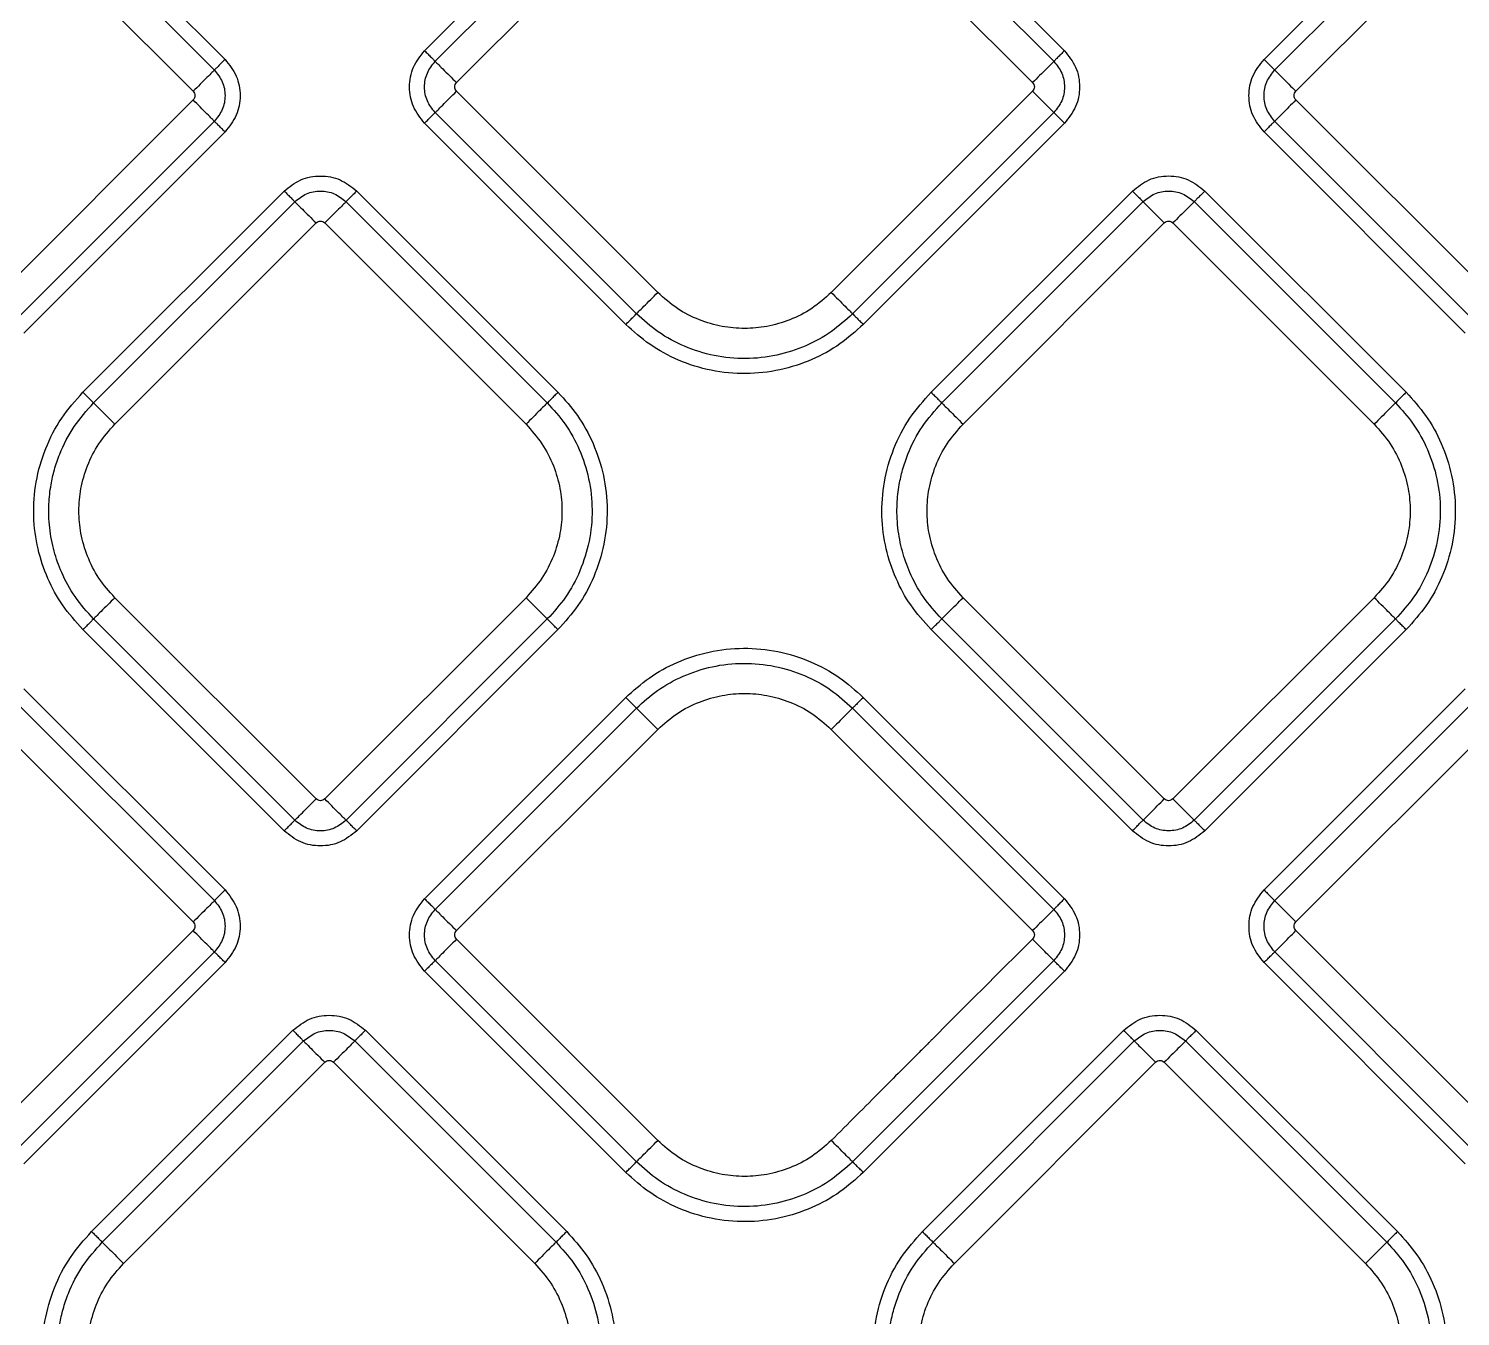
# Model space of a CAD drawing. Extents: x 832 to 912, y 781 to 934.
# Drawn here: x 872.201 to 876.887, y 834.473 to 838.689 of the extents above; entities that cross this region are included whole.
import ezdxf

# ---------------------------------------------------------------- set-up
doc = ezdxf.new("R2010")
doc.units = 0
doc.header["$MEASUREMENT"] = 0
doc.layers.add('1', color=4, linetype='Continuous')

# ---------------------------------------------------------------- blocks, each defined once
blk = doc.blocks.new('2026 SOVEREIGN HL')
at = {"layer": '1', "color": 3, "linetype": 'Continuous', "lineweight": 25}
for p, q in [((41.7674, 41.5223), (42.4262, 42.1811)), ((43.2035, 42.1811), (43.8623, 41.5223)), ((40.4555, 42.1526), (41.1143, 41.4938)), ((41.8022, 41.4874), (42.4611, 42.1462)), ((43.1686, 42.1462), (43.8274, 41.4874)), ((44.5153, 41.4938), (45.1741, 42.1526)), ((40.4207, 42.1177), (41.0795, 41.4589)), ((44.5501, 41.4589), (45.209, 42.1177)), ((40.3509, 42.048), (41.0098, 41.3892)), ((41.872, 41.4177), (42.5308, 42.0765)), ((43.0989, 42.0765), (43.7577, 41.4177)), ((44.6199, 41.3892), (45.2787, 42.048)), ((42.5308, 40.7306), (41.872, 41.3894)), ((43.7577, 41.3894), (43.0989, 40.7306)), ((41.0098, 41.3609), (40.3509, 40.7021)), ((45.2787, 40.7021), (44.6199, 41.3609)), ((41.0795, 41.2912), (40.4207, 40.6324)), ((42.4611, 40.6609), (41.8022, 41.3197)), ((43.8274, 41.3197), (43.1686, 40.6609)), ((45.209, 40.6324), (44.5501, 41.2912)), ((41.1143, 41.2563), (40.4555, 40.5975)), ((42.4262, 40.626), (41.7674, 41.2848)), ((43.8623, 41.2848), (43.2035, 40.626)), ((45.1741, 40.5975), (44.5153, 41.2563)), ((40.6491, 40.404), (41.3079, 41.0628)), ((41.5453, 41.0628), (42.2041, 40.404)), ((43.4255, 40.404), (44.0843, 41.0628)), ((44.3218, 41.0628), (44.9806, 40.404)), ((40.6839, 40.3691), (41.3427, 41.0279)), ((41.5105, 41.0279), (42.1693, 40.3691)), ((43.4604, 40.3691), (44.1192, 41.028)), ((44.2869, 41.028), (44.9457, 40.3691)), ((40.7536, 40.2994), (41.4125, 40.9582)), ((41.4407, 40.9582), (42.0996, 40.2994)), ((43.5301, 40.2994), (44.1889, 40.9582)), ((44.2172, 40.9582), (44.876, 40.2994)), ((41.4125, 39.0725), (40.7536, 39.7313)), ((42.0996, 39.7313), (41.4407, 39.0725)), ((44.1889, 39.0725), (43.5301, 39.7313)), ((44.876, 39.7313), (44.2172, 39.0725)), ((41.3427, 39.0027), (40.6839, 39.6616)), ((42.1693, 39.6616), (41.5105, 39.0027)), ((44.1192, 39.0028), (43.4604, 39.6616)), ((44.9457, 39.6616), (44.2869, 39.0028)), ((41.3079, 38.9679), (40.6491, 39.6267)), ((42.2041, 39.6267), (41.5453, 38.9679)), ((44.0843, 38.9679), (43.4255, 39.6267)), ((44.9806, 39.6267), (44.3218, 38.9679)), ((40.4555, 39.4332), (41.1143, 38.7744)), ((44.5153, 38.7744), (45.1741, 39.4332)), ((40.4207, 39.3983), (41.0795, 38.7395)), ((41.7674, 38.7459), (42.4262, 39.4047)), ((41.8022, 38.711), (42.461, 39.3698)), ((43.1686, 39.3698), (43.8274, 38.711)), ((43.2034, 39.4047), (43.8622, 38.7459)), ((44.5502, 38.7395), (45.209, 39.3983)), ((40.351, 39.3286), (41.0098, 38.6698)), ((44.6199, 38.6698), (45.2787, 39.3286)), ((41.8719, 38.6413), (42.5307, 39.3001)), ((43.0989, 39.3001), (43.7577, 38.6413)), ((41.0098, 38.6415), (40.351, 37.9827)), ((45.2787, 37.9827), (44.6199, 38.6415)), ((41.0795, 38.5718), (40.4207, 37.913)), ((42.5307, 37.9542), (41.8719, 38.613)), ((45.209, 37.913), (44.5502, 38.5718)), ((41.1143, 38.5369), (40.4555, 37.8781)), ((42.461, 37.8845), (41.8022, 38.5433)), ((43.8274, 38.5433), (43.1686, 37.8845)), ((45.1741, 37.8781), (44.5153, 38.5369)), ((42.4262, 37.8496), (41.7674, 38.5084)), ((43.8622, 38.5084), (43.2034, 37.8496)), ((40.6776, 37.6561), (41.3364, 38.3149)), ((41.5739, 38.3149), (42.2327, 37.6561)), ((43.397, 37.656), (44.0558, 38.3148)), ((44.2933, 38.3148), (44.9521, 37.656)), ((40.7124, 37.6212), (41.3713, 38.28)), ((41.539, 38.28), (42.1978, 37.6212)), ((43.4319, 37.6212), (44.0907, 38.28)), ((44.2584, 38.28), (44.9172, 37.6212)), ((40.7822, 37.5515), (41.441, 38.2103)), ((41.4693, 38.2103), (42.1281, 37.5515)), ((43.5016, 37.5515), (44.1604, 38.2103)), ((44.1887, 38.2103), (44.8475, 37.5515))]:
    blk.add_line(p, q, dxfattribs=at)
for points, knots in [([(41.1143, 41.4938), (41.1102, 41.4897), (41.1019, 41.4814), (41.0911, 41.4705), (41.0828, 41.4622), (41.0806, 41.46), (41.0795, 41.4589)], [0, 0, 0, 0, 0.250007, 0.500015, 0.750005, 1, 1, 1, 1]), ([(41.1143, 41.4938), (41.128, 41.4764), (41.1555, 41.4417), (41.1675, 41.3751), (41.1555, 41.3084), (41.128, 41.2737), (41.1143, 41.2563)], [0, 0, 0, 0, 0.2500709, 0.5000178, 0.7499324, 1, 1, 1, 1]), ([(41.7674, 41.2848), (41.7537, 41.3022), (41.7262, 41.3369), (41.7142, 41.4036), (41.7262, 41.4702), (41.7537, 41.5049), (41.7674, 41.5223)], [0, 0, 0, 0, 0.250071, 0.500018, 0.749932, 1, 1, 1, 1]), ([(41.7674, 41.5223), (41.7713, 41.5184), (41.7794, 41.5103), (41.7904, 41.4993), (41.7989, 41.4908), (41.8011, 41.4885), (41.8022, 41.4874)], [0, 0, 0, 0, 0.236446, 0.4921, 0.752057, 1, 1, 1, 1]), ([(41.8022, 41.3197), (41.7926, 41.332), (41.7732, 41.3565), (41.7646, 41.4036), (41.7732, 41.4506), (41.7926, 41.4752), (41.8022, 41.4874)], [0, 0, 0, 0, 0.249875, 0.500013, 0.750137, 1, 1, 1, 1]), ([(41.8022, 41.4874), (41.8044, 41.4852), (41.8089, 41.4808), (41.8259, 41.4637), (41.8479, 41.4418), (41.8641, 41.4255), (41.872, 41.4177)], [0, 0, 0, 0, 0.2479428, 0.5079248, 0.7635569, 1, 1, 1, 1]), ([(43.8274, 41.4874), (43.8253, 41.4852), (43.8208, 41.4808), (43.8038, 41.4638), (43.7819, 41.4419), (43.7656, 41.4256), (43.7577, 41.4177)], [0, 0, 0, 0, 0.247332, 0.507094, 0.762967, 1, 1, 1, 1]), ([(43.8623, 41.5223), (43.8581, 41.5182), (43.8499, 41.5099), (43.8391, 41.4991), (43.8308, 41.4907), (43.8285, 41.4885), (43.8274, 41.4874)], [0, 0, 0, 0, 0.250005, 0.50001, 0.750003, 1, 1, 1, 1]), ([(43.8274, 41.4874), (43.8371, 41.4752), (43.8564, 41.4506), (43.865, 41.4036), (43.8564, 41.3565), (43.8371, 41.332), (43.8274, 41.3197)], [0, 0, 0, 0, 0.249877, 0.500016, 0.750139, 1, 1, 1, 1]), ([(43.8623, 41.5223), (43.876, 41.5049), (43.9034, 41.4702), (43.9155, 41.4036), (43.9034, 41.3369), (43.876, 41.3022), (43.8623, 41.2848)], [0, 0, 0, 0, 0.250071, 0.500016, 0.749932, 1, 1, 1, 1]), ([(44.5153, 41.2563), (44.5016, 41.2737), (44.4741, 41.3084), (44.4621, 41.3751), (44.4741, 41.4417), (44.5016, 41.4764), (44.5153, 41.4938)], [0, 0, 0, 0, 0.250071, 0.500016, 0.749932, 1, 1, 1, 1]), ([(44.5153, 41.4938), (44.5192, 41.4899), (44.5273, 41.4817), (44.5383, 41.4708), (44.5468, 41.4623), (44.549, 41.46), (44.5501, 41.4589)], [0, 0, 0, 0, 0.236446, 0.4921, 0.752056, 1, 1, 1, 1]), ([(41.0795, 41.4589), (41.0773, 41.4567), (41.0728, 41.4523), (41.0558, 41.4353), (41.0339, 41.4133), (41.0176, 41.397), (41.0098, 41.3892)], [0, 0, 0, 0, 0.2473327, 0.5070928, 0.7629676, 1, 1, 1, 1]), ([(41.0795, 41.4589), (41.0891, 41.4467), (41.1085, 41.4221), (41.1171, 41.3751), (41.1085, 41.328), (41.0891, 41.3035), (41.0795, 41.2912)], [0, 0, 0, 0, 0.249877, 0.500015, 0.750138, 1, 1, 1, 1]), ([(44.5501, 41.2912), (44.5405, 41.3035), (44.5211, 41.328), (44.5125, 41.3751), (44.5211, 41.4221), (44.5405, 41.4467), (44.5501, 41.4589)], [0, 0, 0, 0, 0.249877, 0.500015, 0.750137, 1, 1, 1, 1]), ([(44.5501, 41.4589), (44.5523, 41.4567), (44.5568, 41.4522), (44.5738, 41.4352), (44.5958, 41.4133), (44.612, 41.397), (44.6199, 41.3892)], [0, 0, 0, 0, 0.247942, 0.507923, 0.763554, 1, 1, 1, 1]), ([(41.0098, 41.3892), (41.0114, 41.3871), (41.0146, 41.383), (41.0161, 41.3751), (41.0146, 41.3671), (41.0114, 41.363), (41.0098, 41.3609)], [0, 0, 0, 0, 0.250219, 0.499992, 0.749765, 1, 1, 1, 1]), ([(41.8022, 41.3197), (41.8044, 41.3219), (41.8089, 41.3264), (41.8259, 41.3433), (41.8478, 41.3653), (41.8641, 41.3816), (41.872, 41.3894)], [0, 0, 0, 0, 0.247332, 0.507092, 0.762967, 1, 1, 1, 1]), ([(41.872, 41.3894), (41.8703, 41.3915), (41.8671, 41.3956), (41.8656, 41.4036), (41.8671, 41.4115), (41.8703, 41.4156), (41.872, 41.4177)], [0, 0, 0, 0, 0.25022, 0.499992, 0.749764, 1, 1, 1, 1]), ([(43.7577, 41.4177), (43.7593, 41.4156), (43.7626, 41.4115), (43.7641, 41.4036), (43.7626, 41.3956), (43.7593, 41.3915), (43.7577, 41.3894)], [0, 0, 0, 0, 0.250236, 0.500008, 0.74978, 1, 1, 1, 1]), ([(43.8274, 41.3197), (43.8252, 41.3219), (43.8208, 41.3264), (43.8037, 41.3434), (43.7818, 41.3653), (43.7655, 41.3816), (43.7577, 41.3894)], [0, 0, 0, 0, 0.2479408, 0.5079228, 0.7635537, 1, 1, 1, 1]), ([(44.6199, 41.3609), (44.6182, 41.363), (44.615, 41.3671), (44.6135, 41.3751), (44.615, 41.383), (44.6182, 41.3871), (44.6199, 41.3892)], [0, 0, 0, 0, 0.250236, 0.500008, 0.74978, 1, 1, 1, 1]), ([(41.0795, 41.2912), (41.0773, 41.2934), (41.0728, 41.2979), (41.0558, 41.3149), (41.0339, 41.3368), (41.0176, 41.3531), (41.0098, 41.3609)], [0, 0, 0, 0, 0.247943, 0.507924, 0.763557, 1, 1, 1, 1]), ([(44.6199, 41.3609), (44.612, 41.3531), (44.5958, 41.3368), (44.5738, 41.3149), (44.5568, 41.2979), (44.5523, 41.2934), (44.5501, 41.2912)], [0, 0, 0, 0, 0.236444, 0.492075, 0.752058, 1, 1, 1, 1]), ([(41.1143, 41.2563), (41.1104, 41.2602), (41.1023, 41.2684), (41.0913, 41.2793), (41.0828, 41.2879), (41.0806, 41.2901), (41.0795, 41.2912)], [0, 0, 0, 0, 0.236447, 0.492099, 0.752057, 1, 1, 1, 1]), ([(41.7674, 41.2848), (41.7715, 41.289), (41.7798, 41.2973), (41.7906, 41.3081), (41.7989, 41.3164), (41.8011, 41.3186), (41.8022, 41.3197)], [0, 0, 0, 0, 0.250006, 0.500014, 0.750003, 1, 1, 1, 1]), ([(43.8623, 41.2848), (43.8584, 41.2887), (43.8502, 41.2969), (43.8393, 41.3079), (43.8308, 41.3164), (43.8285, 41.3186), (43.8274, 41.3197)], [0, 0, 0, 0, 0.2364453, 0.4920987, 0.7520541, 1, 1, 1, 1]), ([(44.5501, 41.2912), (44.549, 41.2901), (44.5468, 41.2879), (44.5383, 41.2793), (44.5273, 41.2684), (44.5192, 41.2602), (44.5153, 41.2563)], [0, 0, 0, 0, 0.247944, 0.5079, 0.763554, 1, 1, 1, 1]), ([(41.3079, 41.0628), (41.3252, 41.0765), (41.36, 41.1039), (41.4266, 41.116), (41.4932, 41.1039), (41.528, 41.0765), (41.5453, 41.0628)], [0, 0, 0, 0, 0.2500704, 0.5000172, 0.7499332, 1, 1, 1, 1]), ([(44.0843, 41.0628), (44.1017, 41.0765), (44.1364, 41.104), (44.203, 41.116), (44.2697, 41.104), (44.3044, 41.0765), (44.3218, 41.0628)], [0, 0, 0, 0, 0.250071, 0.500017, 0.749933, 1, 1, 1, 1]), ([(41.3079, 41.0628), (41.312, 41.0586), (41.3203, 41.0504), (41.3311, 41.0395), (41.3394, 41.0313), (41.3416, 41.029), (41.3427, 41.0279)], [0, 0, 0, 0, 0.250006, 0.500009, 0.750002, 1, 1, 1, 1]), ([(41.3427, 41.0279), (41.355, 41.0376), (41.3795, 41.0569), (41.4266, 41.0655), (41.4737, 41.0569), (41.4982, 41.0376), (41.5105, 41.0279)], [0, 0, 0, 0, 0.249876, 0.500014, 0.750138, 1, 1, 1, 1]), ([(41.5453, 41.0628), (41.5414, 41.0589), (41.5333, 41.0507), (41.5223, 41.0398), (41.5138, 41.0313), (41.5116, 41.029), (41.5105, 41.0279)], [0, 0, 0, 0, 0.236447, 0.492097, 0.752056, 1, 1, 1, 1]), ([(44.0843, 41.0628), (44.0884, 41.0587), (44.0967, 41.0504), (44.1076, 41.0396), (44.1159, 41.0313), (44.1181, 41.0291), (44.1192, 41.028)], [0, 0, 0, 0, 0.250007, 0.500015, 0.750003, 1, 1, 1, 1]), ([(44.1192, 41.028), (44.1314, 41.0376), (44.156, 41.057), (44.203, 41.0656), (44.2501, 41.057), (44.2746, 41.0376), (44.2869, 41.028)], [0, 0, 0, 0, 0.249875, 0.500014, 0.750138, 1, 1, 1, 1]), ([(44.3218, 41.0628), (44.3179, 41.0589), (44.3097, 41.0508), (44.2988, 41.0398), (44.2902, 41.0313), (44.288, 41.0291), (44.2869, 41.028)], [0, 0, 0, 0, 0.236449, 0.492098, 0.752056, 1, 1, 1, 1]), ([(41.3427, 41.0279), (41.3449, 41.0257), (41.3494, 41.0213), (41.3664, 41.0043), (41.3883, 40.9824), (41.4046, 40.9661), (41.4125, 40.9582)], [0, 0, 0, 0, 0.247332, 0.507094, 0.762967, 1, 1, 1, 1]), ([(41.5105, 41.0279), (41.5083, 41.0257), (41.5038, 41.0213), (41.4868, 41.0042), (41.4648, 40.9823), (41.4486, 40.966), (41.4407, 40.9582)], [0, 0, 0, 0, 0.247941, 0.507922, 0.763554, 1, 1, 1, 1]), ([(44.1192, 41.028), (44.1214, 41.0258), (44.1258, 41.0213), (44.1428, 41.0043), (44.1648, 40.9824), (44.1811, 40.9661), (44.1889, 40.9582)], [0, 0, 0, 0, 0.247332, 0.507094, 0.762967, 1, 1, 1, 1]), ([(44.2869, 41.028), (44.2847, 41.0258), (44.2802, 41.0213), (44.2632, 41.0043), (44.2413, 40.9823), (44.225, 40.9661), (44.2172, 40.9582)], [0, 0, 0, 0, 0.247941, 0.507923, 0.763555, 1, 1, 1, 1]), ([(41.4125, 40.9582), (41.4145, 40.9598), (41.4187, 40.9631), (41.4266, 40.9646), (41.4345, 40.9631), (41.4387, 40.9598), (41.4407, 40.9582)], [0, 0, 0, 0, 0.250228, 0.5, 0.749776, 1, 1, 1, 1]), ([(44.1889, 40.9582), (44.191, 40.9599), (44.1951, 40.9631), (44.203, 40.9646), (44.211, 40.9631), (44.2151, 40.9599), (44.2172, 40.9582)], [0, 0, 0, 0, 0.2502254, 0.5, 0.7497746, 1, 1, 1, 1]), ([(42.4611, 40.6609), (42.4632, 40.6631), (42.4677, 40.6676), (42.4847, 40.6846), (42.5067, 40.7065), (42.523, 40.7228), (42.5308, 40.7306)], [0, 0, 0, 0, 0.247942, 0.507922, 0.763554, 1, 1, 1, 1]), ([(43.0989, 40.7306), (43.0782, 40.7122), (43.0372, 40.6759), (42.9645, 40.6392), (42.8898, 40.6175), (42.8148, 40.6107), (42.7398, 40.6175), (42.6651, 40.6392), (42.5925, 40.6759), (42.5515, 40.7122), (42.5308, 40.7306)], [0, 0, 0, 0, 0.131359, 0.259989, 0.383484, 0.5, 0.616516, 0.740011, 0.868641, 1, 1, 1, 1]), ([(43.0989, 40.7306), (43.1067, 40.7228), (43.123, 40.7065), (43.1449, 40.6846), (43.1619, 40.6676), (43.1664, 40.6631), (43.1686, 40.6609)], [0, 0, 0, 0, 0.236445, 0.492077, 0.752058, 1, 1, 1, 1]), ([(42.4262, 40.626), (42.4301, 40.6299), (42.4383, 40.6381), (42.4492, 40.649), (42.4577, 40.6576), (42.46, 40.6598), (42.4611, 40.6609)], [0, 0, 0, 0, 0.236445, 0.492096, 0.752057, 1, 1, 1, 1]), ([(43.1686, 40.6609), (43.1462, 40.6407), (43.1, 40.5991), (43.0155, 40.5531), (42.9204, 40.522), (42.8182, 40.5108), (42.7154, 40.5207), (42.6185, 40.5511), (42.5317, 40.5975), (42.4842, 40.6402), (42.4611, 40.6609)], [0, 0, 0, 0, 0.115089, 0.237016, 0.364588, 0.495523, 0.627141, 0.756681, 0.881633, 1, 1, 1, 1]), ([(43.1686, 40.6609), (43.1697, 40.6598), (43.172, 40.6576), (43.1805, 40.649), (43.1914, 40.6381), (43.1996, 40.6299), (43.2035, 40.626)], [0, 0, 0, 0, 0.247944, 0.507905, 0.763556, 1, 1, 1, 1]), ([(43.2035, 40.626), (43.1788, 40.6038), (43.1281, 40.5582), (43.0353, 40.5076), (42.9308, 40.4735), (42.8185, 40.4612), (42.7056, 40.472), (42.5991, 40.5054), (42.5038, 40.5564), (42.4516, 40.6033), (42.4262, 40.626)], [0, 0, 0, 0, 0.11509, 0.237016, 0.364588, 0.495522, 0.62714, 0.756681, 0.881633, 1, 1, 1, 1]), ([(40.6491, 39.6267), (40.6257, 39.6528), (40.5803, 39.7035), (40.5314, 39.7941), (40.4985, 39.8923), (40.4846, 39.9996), (40.4925, 40.1113), (40.5238, 40.2203), (40.5752, 40.321), (40.6247, 40.3766), (40.6491, 40.404)], [0, 0, 0, 0, 0.121442, 0.236288, 0.355187, 0.480547, 0.610328, 0.741991, 0.872767, 1, 1, 1, 1]), ([(40.6491, 40.404), (40.653, 40.4001), (40.6611, 40.3919), (40.6721, 40.381), (40.6806, 40.3724), (40.6828, 40.3702), (40.6839, 40.3691)], [0, 0, 0, 0, 0.23645, 0.492101, 0.752056, 1, 1, 1, 1]), ([(42.2041, 40.404), (42.2002, 40.4001), (42.1921, 40.3919), (42.1811, 40.381), (42.1726, 40.3724), (42.1704, 40.3702), (42.1693, 40.3691)], [0, 0, 0, 0, 0.23645, 0.4921, 0.752056, 1, 1, 1, 1]), ([(42.2041, 40.404), (42.2263, 40.3793), (42.272, 40.3286), (42.3226, 40.2358), (42.3567, 40.1313), (42.369, 40.019), (42.3582, 39.9061), (42.3248, 39.7996), (42.2737, 39.7043), (42.2269, 39.6521), (42.2041, 39.6267)], [0, 0, 0, 0, 0.11509, 0.237017, 0.364589, 0.495523, 0.627141, 0.756681, 0.881633, 1, 1, 1, 1]), ([(43.4255, 39.6267), (43.4022, 39.6528), (43.3567, 39.7035), (43.3079, 39.7941), (43.2749, 39.8924), (43.2611, 39.9997), (43.269, 40.1113), (43.3002, 40.2203), (43.3517, 40.3211), (43.4011, 40.3766), (43.4255, 40.404)], [0, 0, 0, 0, 0.1214427, 0.2362881, 0.3551873, 0.4805476, 0.6103287, 0.7419906, 0.8727674, 1, 1, 1, 1]), ([(43.4255, 40.404), (43.4294, 40.4001), (43.4376, 40.392), (43.4485, 40.381), (43.457, 40.3725), (43.4593, 40.3702), (43.4604, 40.3691)], [0, 0, 0, 0, 0.2364509, 0.4921013, 0.7520564, 1, 1, 1, 1]), ([(44.9806, 40.404), (44.9767, 40.4001), (44.9685, 40.392), (44.9576, 40.381), (44.9491, 40.3725), (44.9468, 40.3702), (44.9457, 40.3691)], [0, 0, 0, 0, 0.236448, 0.492099, 0.752057, 1, 1, 1, 1]), ([(44.9806, 40.404), (45.0028, 40.3794), (45.0484, 40.3286), (45.099, 40.2358), (45.1331, 40.1313), (45.1454, 40.0191), (45.1346, 39.9061), (45.1012, 39.7997), (45.0502, 39.7043), (45.0034, 39.6521), (44.9806, 39.6267)], [0, 0, 0, 0, 0.11509, 0.237016, 0.364589, 0.495522, 0.627141, 0.756681, 0.881633, 1, 1, 1, 1]), ([(40.6839, 39.6616), (40.6627, 39.6853), (40.6213, 39.7315), (40.5859, 39.7973), (40.5656, 39.8482), (40.5544, 39.8842), (40.5457, 39.9217), (40.5399, 39.9605), (40.5371, 39.9994), (40.5375, 40.0467), (40.543, 40.0969), (40.5553, 40.1515), (40.5775, 40.2166), (40.6167, 40.2936), (40.6617, 40.3442), (40.6839, 40.3691)], [0, 0, 0, 0, 0.121412, 0.236228, 0.282953, 0.330872, 0.379888, 0.429892, 0.480755, 0.528606, 0.610484, 0.67335, 0.742097, 0.872821, 1, 1, 1, 1]), ([(40.6839, 40.3691), (40.6861, 40.3669), (40.6906, 40.3624), (40.7076, 40.3454), (40.7295, 40.3235), (40.7458, 40.3072), (40.7536, 40.2994)], [0, 0, 0, 0, 0.247941, 0.507922, 0.763554, 1, 1, 1, 1]), ([(42.1693, 40.3691), (42.1671, 40.3669), (42.1626, 40.3624), (42.1456, 40.3454), (42.1237, 40.3235), (42.1074, 40.3072), (42.0996, 40.2994)], [0, 0, 0, 0, 0.2479412, 0.5079228, 0.763555, 1, 1, 1, 1]), ([(42.1693, 40.3691), (42.1895, 40.3467), (42.2311, 40.3005), (42.2771, 40.216), (42.3081, 40.1209), (42.3193, 40.0187), (42.3095, 39.9159), (42.2791, 39.819), (42.2326, 39.7322), (42.19, 39.6847), (42.1693, 39.6616)], [0, 0, 0, 0, 0.11509, 0.237016, 0.364588, 0.495523, 0.627141, 0.756681, 0.881633, 1, 1, 1, 1]), ([(43.4604, 39.6616), (43.4391, 39.6853), (43.3977, 39.7315), (43.3623, 39.7973), (43.3421, 39.8483), (43.3308, 39.8842), (43.3222, 39.9217), (43.3163, 39.9605), (43.3136, 39.9994), (43.3139, 40.0467), (43.3194, 40.0969), (43.3318, 40.1515), (43.3539, 40.2166), (43.3931, 40.2936), (43.4382, 40.3442), (43.4604, 40.3691)], [0, 0, 0, 0, 0.121411, 0.236227, 0.282952, 0.330871, 0.379888, 0.429892, 0.480754, 0.528607, 0.610484, 0.673349, 0.742097, 0.872822, 1, 1, 1, 1]), ([(43.4604, 40.3691), (43.4626, 40.367), (43.467, 40.3625), (43.4841, 40.3455), (43.506, 40.3235), (43.5223, 40.3072), (43.5301, 40.2994)], [0, 0, 0, 0, 0.247941, 0.507924, 0.763557, 1, 1, 1, 1]), ([(44.9457, 40.3691), (44.9435, 40.367), (44.939, 40.3625), (44.922, 40.3455), (44.9001, 40.3235), (44.8838, 40.3072), (44.876, 40.2994)], [0, 0, 0, 0, 0.247942, 0.507926, 0.763558, 1, 1, 1, 1]), ([(44.9457, 40.3691), (44.9659, 40.3467), (45.0075, 40.3005), (45.0535, 40.216), (45.0846, 40.1209), (45.0958, 40.0187), (45.0859, 39.9159), (45.0555, 39.819), (45.0091, 39.7322), (44.9665, 39.6847), (44.9457, 39.6616)], [0, 0, 0, 0, 0.115089, 0.237016, 0.364588, 0.495523, 0.627141, 0.756681, 0.881633, 1, 1, 1, 1]), ([(40.7536, 39.7313), (40.7353, 39.752), (40.6989, 39.793), (40.6623, 39.8656), (40.6406, 39.9403), (40.6338, 40.0153), (40.6406, 40.0903), (40.6623, 40.165), (40.6989, 40.2377), (40.7353, 40.2787), (40.7536, 40.2994)], [0, 0, 0, 0, 0.131359, 0.259988, 0.383484, 0.5, 0.616516, 0.740012, 0.868641, 1, 1, 1, 1]), ([(42.0996, 40.2994), (42.1179, 40.2787), (42.1543, 40.2377), (42.1909, 40.165), (42.2126, 40.0903), (42.2195, 40.0153), (42.2126, 39.9403), (42.1909, 39.8656), (42.1543, 39.793), (42.1179, 39.752), (42.0996, 39.7313)], [0, 0, 0, 0, 0.131359, 0.259988, 0.383484, 0.5, 0.616516, 0.740012, 0.868641, 1, 1, 1, 1]), ([(43.5301, 39.7313), (43.5117, 39.752), (43.4753, 39.793), (43.4387, 39.8657), (43.417, 39.9404), (43.4102, 40.0154), (43.417, 40.0904), (43.4387, 40.1651), (43.4753, 40.2377), (43.5117, 40.2787), (43.5301, 40.2994)], [0, 0, 0, 0, 0.13136, 0.259989, 0.383484, 0.5, 0.616516, 0.740011, 0.86864, 1, 1, 1, 1]), ([(44.876, 40.2994), (44.8944, 40.2787), (44.9307, 40.2377), (44.9674, 40.1651), (44.9891, 40.0904), (44.9959, 40.0154), (44.9891, 39.9404), (44.9674, 39.8657), (44.9307, 39.793), (44.8944, 39.752), (44.876, 39.7313)], [0, 0, 0, 0, 0.131359, 0.259988, 0.383484, 0.5, 0.616516, 0.740012, 0.868641, 1, 1, 1, 1]), ([(40.7536, 39.7313), (40.7458, 39.7235), (40.7295, 39.7072), (40.7076, 39.6852), (40.6906, 39.6682), (40.6861, 39.6637), (40.6839, 39.6616)], [0, 0, 0, 0, 0.236443, 0.492075, 0.752059, 1, 1, 1, 1]), ([(42.1693, 39.6616), (42.1671, 39.6637), (42.1626, 39.6682), (42.1456, 39.6852), (42.1237, 39.7072), (42.1074, 39.7235), (42.0996, 39.7313)], [0, 0, 0, 0, 0.247941, 0.507925, 0.763558, 1, 1, 1, 1]), ([(43.4604, 39.6616), (43.4626, 39.6638), (43.467, 39.6683), (43.4841, 39.6853), (43.506, 39.7072), (43.5223, 39.7235), (43.5301, 39.7313)], [0, 0, 0, 0, 0.247941, 0.507924, 0.763554, 1, 1, 1, 1]), ([(44.9457, 39.6616), (44.9435, 39.6638), (44.939, 39.6683), (44.922, 39.6853), (44.9001, 39.7072), (44.8838, 39.7235), (44.876, 39.7313)], [0, 0, 0, 0, 0.247941, 0.507925, 0.763555, 1, 1, 1, 1]), ([(40.6839, 39.6616), (40.6828, 39.6605), (40.6806, 39.6582), (40.6721, 39.6497), (40.6611, 39.6387), (40.653, 39.6306), (40.6491, 39.6267)], [0, 0, 0, 0, 0.247946, 0.507902, 0.763554, 1, 1, 1, 1]), ([(42.2041, 39.6267), (42.2002, 39.6306), (42.1921, 39.6387), (42.1811, 39.6497), (42.1726, 39.6582), (42.1704, 39.6605), (42.1693, 39.6616)], [0, 0, 0, 0, 0.2364452, 0.4920973, 0.7520542, 1, 1, 1, 1]), ([(43.4255, 39.6267), (43.4294, 39.6306), (43.4376, 39.6388), (43.4485, 39.6497), (43.457, 39.6582), (43.4593, 39.6605), (43.4604, 39.6616)], [0, 0, 0, 0, 0.2364509, 0.4921013, 0.7520564, 1, 1, 1, 1]), ([(44.9806, 39.6267), (44.9767, 39.6306), (44.9685, 39.6388), (44.9576, 39.6497), (44.9491, 39.6582), (44.9468, 39.6605), (44.9457, 39.6616)], [0, 0, 0, 0, 0.236448, 0.492099, 0.752057, 1, 1, 1, 1]), ([(42.4262, 39.4047), (42.4508, 39.4268), (42.5016, 39.4725), (42.5944, 39.5231), (42.6989, 39.5572), (42.8111, 39.5695), (42.9241, 39.5587), (43.0305, 39.5253), (43.1259, 39.4743), (43.1781, 39.4274), (43.2034, 39.4047)], [0, 0, 0, 0, 0.11509, 0.237016, 0.364589, 0.495522, 0.62714, 0.756681, 0.881633, 1, 1, 1, 1]), ([(42.461, 39.3698), (42.4835, 39.39), (42.5297, 39.4316), (42.6141, 39.4776), (42.7093, 39.5087), (42.8114, 39.5199), (42.9143, 39.51), (43.0112, 39.4796), (43.098, 39.4332), (43.1455, 39.3905), (43.1686, 39.3698)], [0, 0, 0, 0, 0.115089, 0.237017, 0.364588, 0.495523, 0.627141, 0.756681, 0.881633, 1, 1, 1, 1]), ([(42.5307, 39.3001), (42.5515, 39.3185), (42.5924, 39.3548), (42.6651, 39.3915), (42.7398, 39.4132), (42.8148, 39.42), (42.8898, 39.4132), (42.9645, 39.3915), (43.0372, 39.3548), (43.0782, 39.3185), (43.0989, 39.3001)], [0, 0, 0, 0, 0.131359, 0.259989, 0.383484, 0.5, 0.616516, 0.740011, 0.868641, 1, 1, 1, 1]), ([(42.4262, 39.4047), (42.4301, 39.4008), (42.4382, 39.3926), (42.4492, 39.3817), (42.4577, 39.3731), (42.4599, 39.3709), (42.461, 39.3698)], [0, 0, 0, 0, 0.236445, 0.492096, 0.752057, 1, 1, 1, 1]), ([(42.461, 39.3698), (42.4632, 39.3676), (42.4677, 39.3631), (42.4847, 39.3461), (42.5066, 39.3242), (42.5229, 39.3079), (42.5307, 39.3001)], [0, 0, 0, 0, 0.247942, 0.507923, 0.763555, 1, 1, 1, 1]), ([(43.1686, 39.3698), (43.1664, 39.3676), (43.1619, 39.3631), (43.1449, 39.3461), (43.123, 39.3242), (43.1067, 39.3079), (43.0989, 39.3001)], [0, 0, 0, 0, 0.247942, 0.507922, 0.763554, 1, 1, 1, 1]), ([(43.2034, 39.4047), (43.1995, 39.4008), (43.1914, 39.3926), (43.1804, 39.3817), (43.1719, 39.3731), (43.1697, 39.3709), (43.1686, 39.3698)], [0, 0, 0, 0, 0.236446, 0.492097, 0.752057, 1, 1, 1, 1]), ([(41.3427, 39.0027), (41.3449, 39.0049), (41.3494, 39.0094), (41.3664, 39.0264), (41.3884, 39.0484), (41.4046, 39.0646), (41.4125, 39.0725)], [0, 0, 0, 0, 0.247941, 0.507925, 0.763558, 1, 1, 1, 1]), ([(41.4407, 39.0725), (41.4387, 39.0708), (41.4345, 39.0676), (41.4266, 39.0661), (41.4187, 39.0676), (41.4145, 39.0708), (41.4125, 39.0725)], [0, 0, 0, 0, 0.250226, 0.5, 0.749771, 1, 1, 1, 1]), ([(41.5105, 39.0027), (41.5083, 39.0049), (41.5038, 39.0094), (41.4868, 39.0264), (41.4649, 39.0483), (41.4486, 39.0646), (41.4407, 39.0725)], [0, 0, 0, 0, 0.2473322, 0.507094, 0.762967, 1, 1, 1, 1]), ([(44.1192, 39.0028), (44.1214, 39.005), (44.1259, 39.0094), (44.1429, 39.0265), (44.1648, 39.0484), (44.1811, 39.0647), (44.1889, 39.0725)], [0, 0, 0, 0, 0.2479408, 0.5079228, 0.7635537, 1, 1, 1, 1]), ([(44.2172, 39.0725), (44.2151, 39.0709), (44.211, 39.0676), (44.203, 39.0661), (44.1951, 39.0676), (44.191, 39.0709), (44.1889, 39.0725)], [0, 0, 0, 0, 0.2502254, 0.5, 0.7497746, 1, 1, 1, 1]), ([(44.2172, 39.0725), (44.225, 39.0647), (44.2413, 39.0484), (44.2632, 39.0265), (44.2802, 39.0094), (44.2847, 39.005), (44.2869, 39.0028)], [0, 0, 0, 0, 0.236445, 0.492077, 0.752059, 1, 1, 1, 1]), ([(41.3079, 38.9679), (41.3118, 38.9718), (41.3199, 38.9799), (41.3309, 38.9909), (41.3394, 38.9994), (41.3416, 39.0016), (41.3427, 39.0027)], [0, 0, 0, 0, 0.2364486, 0.4920971, 0.7520558, 1, 1, 1, 1]), ([(41.5105, 39.0027), (41.4982, 38.9931), (41.4737, 38.9737), (41.4266, 38.9651), (41.3795, 38.9737), (41.355, 38.9931), (41.3427, 39.0027)], [0, 0, 0, 0, 0.249862, 0.499986, 0.750124, 1, 1, 1, 1]), ([(41.5453, 38.9679), (41.5412, 38.972), (41.5329, 38.9803), (41.5221, 38.9911), (41.5138, 38.9994), (41.5116, 39.0016), (41.5105, 39.0027)], [0, 0, 0, 0, 0.250006, 0.500014, 0.750002, 1, 1, 1, 1]), ([(44.0843, 38.9679), (44.0882, 38.9718), (44.0964, 38.98), (44.1073, 38.9909), (44.1158, 38.9994), (44.1181, 39.0017), (44.1192, 39.0028)], [0, 0, 0, 0, 0.236448, 0.492097, 0.752056, 1, 1, 1, 1]), ([(44.2869, 39.0028), (44.2746, 38.9931), (44.2501, 38.9738), (44.203, 38.9652), (44.156, 38.9738), (44.1314, 38.9931), (44.1192, 39.0028)], [0, 0, 0, 0, 0.249875, 0.500014, 0.750139, 1, 1, 1, 1]), ([(44.2869, 39.0028), (44.288, 39.0017), (44.2902, 38.9994), (44.2988, 38.9909), (44.3097, 38.98), (44.3179, 38.9718), (44.3218, 38.9679)], [0, 0, 0, 0, 0.247944, 0.507902, 0.763551, 1, 1, 1, 1]), ([(41.5453, 38.9679), (41.528, 38.9542), (41.4932, 38.9267), (41.4266, 38.9147), (41.36, 38.9267), (41.3252, 38.9542), (41.3079, 38.9679)], [0, 0, 0, 0, 0.250067, 0.499983, 0.74993, 1, 1, 1, 1]), ([(44.3218, 38.9679), (44.3044, 38.9542), (44.2697, 38.9268), (44.203, 38.9147), (44.1364, 38.9268), (44.1017, 38.9542), (44.0843, 38.9679)], [0, 0, 0, 0, 0.2500699, 0.5000162, 0.7499323, 1, 1, 1, 1]), ([(41.1143, 38.7744), (41.1102, 38.7702), (41.1019, 38.762), (41.0911, 38.7511), (41.0828, 38.7428), (41.0806, 38.7406), (41.0795, 38.7395)], [0, 0, 0, 0, 0.250007, 0.500011, 0.750004, 1, 1, 1, 1]), ([(41.1143, 38.7744), (41.1281, 38.757), (41.1555, 38.7223), (41.1676, 38.6556), (41.1555, 38.589), (41.1281, 38.5543), (41.1143, 38.5369)], [0, 0, 0, 0, 0.250071, 0.500016, 0.749932, 1, 1, 1, 1]), ([(44.5153, 38.5369), (44.5016, 38.5543), (44.4742, 38.589), (44.4621, 38.6556), (44.4742, 38.7223), (44.5016, 38.757), (44.5153, 38.7744)], [0, 0, 0, 0, 0.2500706, 0.5000178, 0.7499325, 1, 1, 1, 1]), ([(44.5153, 38.7744), (44.5192, 38.7705), (44.5274, 38.7623), (44.5383, 38.7514), (44.5468, 38.7428), (44.5491, 38.7406), (44.5502, 38.7395)], [0, 0, 0, 0, 0.236448, 0.492099, 0.752057, 1, 1, 1, 1]), ([(41.0795, 38.7395), (41.0773, 38.7373), (41.0729, 38.7328), (41.0559, 38.7159), (41.0339, 38.6939), (41.0176, 38.6776), (41.0098, 38.6698)], [0, 0, 0, 0, 0.247332, 0.507095, 0.762967, 1, 1, 1, 1]), ([(41.0795, 38.7395), (41.0892, 38.7272), (41.1085, 38.7027), (41.1171, 38.6556), (41.1085, 38.6086), (41.0892, 38.584), (41.0795, 38.5718)], [0, 0, 0, 0, 0.249877, 0.500016, 0.75014, 1, 1, 1, 1]), ([(41.7674, 38.5084), (41.7536, 38.5258), (41.7262, 38.5605), (41.7142, 38.6271), (41.7262, 38.6938), (41.7536, 38.7285), (41.7674, 38.7459)], [0, 0, 0, 0, 0.250071, 0.500016, 0.749932, 1, 1, 1, 1]), ([(41.7674, 38.7459), (41.7713, 38.742), (41.7794, 38.7338), (41.7904, 38.7228), (41.7989, 38.7143), (41.8011, 38.7121), (41.8022, 38.711)], [0, 0, 0, 0, 0.236447, 0.492099, 0.752057, 1, 1, 1, 1]), ([(43.8622, 38.7459), (43.8581, 38.7417), (43.8498, 38.7334), (43.839, 38.7226), (43.8307, 38.7143), (43.8285, 38.7121), (43.8274, 38.711)], [0, 0, 0, 0, 0.250007, 0.500015, 0.750005, 1, 1, 1, 1]), ([(43.8622, 38.7459), (43.876, 38.7285), (43.9034, 38.6938), (43.9155, 38.6271), (43.9034, 38.5605), (43.876, 38.5258), (43.8622, 38.5084)], [0, 0, 0, 0, 0.2500706, 0.5000178, 0.7499325, 1, 1, 1, 1]), ([(44.5502, 38.5718), (44.5405, 38.584), (44.5212, 38.6086), (44.5126, 38.6556), (44.5212, 38.7027), (44.5405, 38.7272), (44.5502, 38.7395)], [0, 0, 0, 0, 0.249874, 0.500013, 0.750137, 1, 1, 1, 1]), ([(44.5502, 38.7395), (44.5524, 38.7373), (44.5568, 38.7328), (44.5739, 38.7158), (44.5958, 38.6939), (44.6121, 38.6776), (44.6199, 38.6698)], [0, 0, 0, 0, 0.247943, 0.507924, 0.763556, 1, 1, 1, 1]), ([(41.0098, 38.6698), (41.0114, 38.6677), (41.0147, 38.6636), (41.0161, 38.6556), (41.0147, 38.6477), (41.0114, 38.6436), (41.0098, 38.6415)], [0, 0, 0, 0, 0.250235, 0.500008, 0.749781, 1, 1, 1, 1]), ([(41.8022, 38.5433), (41.7925, 38.5555), (41.7732, 38.5801), (41.7646, 38.6271), (41.7732, 38.6742), (41.7925, 38.6987), (41.8022, 38.711)], [0, 0, 0, 0, 0.249877, 0.500015, 0.750137, 1, 1, 1, 1]), ([(41.8022, 38.711), (41.8044, 38.7088), (41.8089, 38.7043), (41.8259, 38.6873), (41.8478, 38.6654), (41.8641, 38.6491), (41.8719, 38.6413)], [0, 0, 0, 0, 0.247942, 0.507923, 0.763555, 1, 1, 1, 1]), ([(43.8274, 38.711), (43.8252, 38.7088), (43.8208, 38.7043), (43.8038, 38.6874), (43.7818, 38.6654), (43.7655, 38.6491), (43.7577, 38.6413)], [0, 0, 0, 0, 0.247333, 0.507092, 0.762967, 1, 1, 1, 1]), ([(43.8274, 38.711), (43.8371, 38.6987), (43.8564, 38.6742), (43.865, 38.6271), (43.8564, 38.5801), (43.8371, 38.5555), (43.8274, 38.5433)], [0, 0, 0, 0, 0.249876, 0.500015, 0.750138, 1, 1, 1, 1]), ([(44.6199, 38.6415), (44.6183, 38.6436), (44.615, 38.6477), (44.6136, 38.6556), (44.615, 38.6636), (44.6183, 38.6677), (44.6199, 38.6698)], [0, 0, 0, 0, 0.25022, 0.499992, 0.749764, 1, 1, 1, 1]), ([(41.0795, 38.5718), (41.0773, 38.574), (41.0728, 38.5785), (41.0558, 38.5955), (41.0339, 38.6174), (41.0176, 38.6337), (41.0098, 38.6415)], [0, 0, 0, 0, 0.2479413, 0.5079225, 0.7635547, 1, 1, 1, 1]), ([(41.8719, 38.613), (41.8703, 38.6151), (41.867, 38.6192), (41.8656, 38.6271), (41.867, 38.6351), (41.8703, 38.6392), (41.8719, 38.6413)], [0, 0, 0, 0, 0.250235, 0.500008, 0.749781, 1, 1, 1, 1]), ([(43.7577, 38.6413), (43.7593, 38.6392), (43.7626, 38.6351), (43.764, 38.6271), (43.7626, 38.6192), (43.7593, 38.6151), (43.7577, 38.613)], [0, 0, 0, 0, 0.25022, 0.499992, 0.749764, 1, 1, 1, 1]), ([(44.5502, 38.5718), (44.5524, 38.574), (44.5568, 38.5784), (44.5738, 38.5954), (44.5957, 38.6173), (44.6121, 38.6337), (44.6199, 38.6415)], [0, 0, 0, 0, 0.247332, 0.507092, 0.762967, 1, 1, 1, 1]), ([(41.1143, 38.5369), (41.1104, 38.5408), (41.1023, 38.549), (41.0913, 38.5599), (41.0828, 38.5684), (41.0806, 38.5707), (41.0795, 38.5718)], [0, 0, 0, 0, 0.2364466, 0.4920983, 0.7520554, 1, 1, 1, 1]), ([(41.8719, 38.613), (41.8641, 38.6052), (41.8478, 38.5889), (41.8259, 38.567), (41.8089, 38.5499), (41.8044, 38.5455), (41.8022, 38.5433)], [0, 0, 0, 0, 0.236442, 0.492075, 0.752057, 1, 1, 1, 1]), ([(43.7577, 38.613), (43.6473, 38.5038), (43.5368, 38.3946), (43.4278, 38.2839), (43.4275, 38.2837), (43.4266, 38.2828), (43.4232, 38.2794), (43.4096, 38.2657), (43.3557, 38.2117), (43.2496, 38.1052), (43.1537, 38.0091), (43.0989, 37.9542)], [0, 0, 0, 0, 0.499996, 0.500027, 0.500302, 0.501091, 0.504124, 0.516, 0.563002, 0.749999, 1, 1, 1, 1]), ([(43.8274, 38.5433), (43.8252, 38.5455), (43.8207, 38.5499), (43.8037, 38.567), (43.7818, 38.5889), (43.7655, 38.6052), (43.7577, 38.613)], [0, 0, 0, 0, 0.247943, 0.507924, 0.763556, 1, 1, 1, 1]), ([(44.5153, 38.5369), (44.5195, 38.541), (44.5277, 38.5493), (44.5386, 38.5602), (44.5469, 38.5685), (44.5491, 38.5707), (44.5502, 38.5718)], [0, 0, 0, 0, 0.2500067, 0.5000136, 0.7500035, 1, 1, 1, 1]), ([(41.8022, 38.5433), (41.8011, 38.5422), (41.7989, 38.5399), (41.7904, 38.5314), (41.7794, 38.5204), (41.7713, 38.5123), (41.7674, 38.5084)], [0, 0, 0, 0, 0.247943, 0.507901, 0.763553, 1, 1, 1, 1]), ([(43.8622, 38.5084), (43.8583, 38.5123), (43.8502, 38.5204), (43.8392, 38.5314), (43.8307, 38.5399), (43.8285, 38.5422), (43.8274, 38.5433)], [0, 0, 0, 0, 0.236448, 0.492099, 0.752057, 1, 1, 1, 1]), ([(41.3364, 38.3149), (41.3537, 38.3286), (41.3885, 38.356), (41.4551, 38.3681), (41.5218, 38.356), (41.5565, 38.3286), (41.5739, 38.3149)], [0, 0, 0, 0, 0.25007, 0.500017, 0.749933, 1, 1, 1, 1]), ([(44.0558, 38.3148), (44.0732, 38.3286), (44.1079, 38.356), (44.1745, 38.368), (44.2412, 38.356), (44.2759, 38.3286), (44.2933, 38.3148)], [0, 0, 0, 0, 0.2500699, 0.5000162, 0.7499323, 1, 1, 1, 1]), ([(41.3364, 38.3149), (41.3405, 38.3107), (41.3488, 38.3025), (41.3596, 38.2916), (41.3679, 38.2834), (41.3701, 38.2811), (41.3713, 38.28)], [0, 0, 0, 0, 0.250008, 0.500014, 0.750003, 1, 1, 1, 1]), ([(41.3713, 38.28), (41.3835, 38.2897), (41.4081, 38.309), (41.4551, 38.3176), (41.5022, 38.309), (41.5267, 38.2897), (41.539, 38.28)], [0, 0, 0, 0, 0.249876, 0.500014, 0.750139, 1, 1, 1, 1]), ([(41.5739, 38.3149), (41.5699, 38.311), (41.5618, 38.3028), (41.5508, 38.2919), (41.5423, 38.2834), (41.5401, 38.2811), (41.539, 38.28)], [0, 0, 0, 0, 0.236448, 0.492098, 0.752056, 1, 1, 1, 1]), ([(44.0558, 38.3148), (44.0599, 38.3107), (44.0682, 38.3024), (44.079, 38.2916), (44.0874, 38.2833), (44.0896, 38.2811), (44.0907, 38.28)], [0, 0, 0, 0, 0.2500053, 0.5000086, 0.7500019, 1, 1, 1, 1]), ([(44.0907, 38.28), (44.1029, 38.2897), (44.1275, 38.309), (44.1745, 38.3176), (44.2216, 38.309), (44.2461, 38.2897), (44.2584, 38.28)], [0, 0, 0, 0, 0.249875, 0.500014, 0.750139, 1, 1, 1, 1]), ([(44.2933, 38.3148), (44.2894, 38.3109), (44.2812, 38.3028), (44.2702, 38.2918), (44.2617, 38.2833), (44.2595, 38.2811), (44.2584, 38.28)], [0, 0, 0, 0, 0.236448, 0.492097, 0.752056, 1, 1, 1, 1]), ([(41.3713, 38.28), (41.3734, 38.2778), (41.3779, 38.2734), (41.3949, 38.2564), (41.4168, 38.2345), (41.4331, 38.2182), (41.441, 38.2103)], [0, 0, 0, 0, 0.247332, 0.507094, 0.762968, 1, 1, 1, 1]), ([(41.539, 38.28), (41.5368, 38.2778), (41.5323, 38.2734), (41.5153, 38.2563), (41.4934, 38.2344), (41.4771, 38.2181), (41.4693, 38.2103)], [0, 0, 0, 0, 0.247941, 0.507925, 0.763555, 1, 1, 1, 1]), ([(44.0907, 38.28), (44.0929, 38.2778), (44.0973, 38.2733), (44.1143, 38.2564), (44.1362, 38.2344), (44.1526, 38.2181), (44.1604, 38.2103)], [0, 0, 0, 0, 0.247332, 0.507094, 0.762967, 1, 1, 1, 1]), ([(44.2584, 38.28), (44.2562, 38.2778), (44.2517, 38.2733), (44.2347, 38.2563), (44.2128, 38.2344), (44.1965, 38.2181), (44.1887, 38.2103)], [0, 0, 0, 0, 0.2479408, 0.5079228, 0.7635537, 1, 1, 1, 1]), ([(41.441, 38.2103), (41.443, 38.2119), (41.4472, 38.2152), (41.4551, 38.2166), (41.463, 38.2152), (41.4672, 38.2119), (41.4693, 38.2103)], [0, 0, 0, 0, 0.250228, 0.500002, 0.749772, 1, 1, 1, 1]), ([(44.1604, 38.2103), (44.1625, 38.2119), (44.1666, 38.2152), (44.1745, 38.2166), (44.1825, 38.2152), (44.1866, 38.2119), (44.1887, 38.2103)], [0, 0, 0, 0, 0.2502254, 0.5, 0.7497746, 1, 1, 1, 1]), ([(42.461, 37.8845), (42.4632, 37.8866), (42.4677, 37.8911), (42.4847, 37.9081), (42.5066, 37.9301), (42.5229, 37.9463), (42.5307, 37.9542)], [0, 0, 0, 0, 0.247942, 0.507925, 0.763558, 1, 1, 1, 1]), ([(43.0989, 37.9542), (43.0782, 37.9358), (43.0372, 37.8994), (42.9645, 37.8628), (42.8898, 37.8411), (42.8148, 37.8343), (42.7398, 37.8411), (42.6651, 37.8628), (42.5924, 37.8994), (42.5515, 37.9358), (42.5307, 37.9542)], [0, 0, 0, 0, 0.131359, 0.259989, 0.383484, 0.5, 0.616516, 0.740011, 0.868641, 1, 1, 1, 1]), ([(43.1686, 37.8845), (43.1664, 37.8866), (43.1619, 37.8911), (43.1449, 37.9081), (43.123, 37.9301), (43.1067, 37.9463), (43.0989, 37.9542)], [0, 0, 0, 0, 0.247941, 0.507924, 0.763557, 1, 1, 1, 1]), ([(42.4262, 37.8496), (42.4301, 37.8535), (42.4382, 37.8616), (42.4492, 37.8726), (42.4577, 37.8811), (42.4599, 37.8834), (42.461, 37.8845)], [0, 0, 0, 0, 0.236445, 0.492097, 0.752055, 1, 1, 1, 1]), ([(43.1686, 37.8845), (43.1462, 37.8643), (43.1, 37.8227), (43.0155, 37.7766), (42.9204, 37.7456), (42.8182, 37.7344), (42.7153, 37.7442), (42.6184, 37.7747), (42.5316, 37.8211), (42.4841, 37.8637), (42.461, 37.8845)], [0, 0, 0, 0, 0.11509, 0.237016, 0.364589, 0.495522, 0.62714, 0.756681, 0.881633, 1, 1, 1, 1]), ([(43.2034, 37.8496), (43.1995, 37.8535), (43.1914, 37.8616), (43.1804, 37.8726), (43.1719, 37.8811), (43.1697, 37.8834), (43.1686, 37.8845)], [0, 0, 0, 0, 0.236446, 0.492098, 0.752055, 1, 1, 1, 1]), ([(43.2034, 37.8496), (43.1788, 37.8274), (43.1281, 37.7817), (43.0352, 37.7312), (42.9308, 37.697), (42.8185, 37.6847), (42.7055, 37.6956), (42.5991, 37.729), (42.5037, 37.78), (42.4516, 37.8268), (42.4262, 37.8496)], [0, 0, 0, 0, 0.1150903, 0.2370166, 0.3645887, 0.4955227, 0.6271406, 0.7566809, 0.881633, 1, 1, 1, 1]), ([(40.6776, 36.8788), (40.6542, 36.9049), (40.6088, 36.9556), (40.56, 37.0462), (40.527, 37.1444), (40.5132, 37.2517), (40.521, 37.3634), (40.5523, 37.4724), (40.6037, 37.5731), (40.6532, 37.6287), (40.6776, 37.6561)], [0, 0, 0, 0, 0.121442, 0.236288, 0.355187, 0.480548, 0.610329, 0.741991, 0.872768, 1, 1, 1, 1]), ([(40.6776, 37.6561), (40.6815, 37.6522), (40.6896, 37.644), (40.7006, 37.6331), (40.7091, 37.6245), (40.7113, 37.6223), (40.7124, 37.6212)], [0, 0, 0, 0, 0.236445, 0.492097, 0.752055, 1, 1, 1, 1]), ([(42.2327, 37.6561), (42.2287, 37.6522), (42.2206, 37.644), (42.2096, 37.6331), (42.2011, 37.6245), (42.1989, 37.6223), (42.1978, 37.6212)], [0, 0, 0, 0, 0.236447, 0.492097, 0.752055, 1, 1, 1, 1]), ([(42.2327, 37.6561), (42.2548, 37.6314), (42.3005, 37.5807), (42.3511, 37.4879), (42.3852, 37.3834), (42.3975, 37.2711), (42.3867, 37.1582), (42.3533, 37.0517), (42.3023, 36.9564), (42.2554, 36.9042), (42.2327, 36.8788)], [0, 0, 0, 0, 0.11509, 0.237016, 0.364589, 0.495522, 0.627141, 0.756682, 0.881633, 1, 1, 1, 1]), ([(43.397, 36.8788), (43.3736, 36.9048), (43.3282, 36.9556), (43.2794, 37.0461), (43.2464, 37.1444), (43.2326, 37.2517), (43.2405, 37.3634), (43.2717, 37.4723), (43.3231, 37.5731), (43.3726, 37.6286), (43.397, 37.656)], [0, 0, 0, 0, 0.121443, 0.236288, 0.355187, 0.480548, 0.610329, 0.741991, 0.872767, 1, 1, 1, 1]), ([(43.397, 37.656), (43.4009, 37.6521), (43.409, 37.644), (43.42, 37.633), (43.4285, 37.6245), (43.4308, 37.6223), (43.4319, 37.6212)], [0, 0, 0, 0, 0.236448, 0.492099, 0.752055, 1, 1, 1, 1]), ([(44.9521, 37.656), (44.9482, 37.6521), (44.94, 37.644), (44.9291, 37.633), (44.9205, 37.6245), (44.9183, 37.6223), (44.9172, 37.6212)], [0, 0, 0, 0, 0.2364509, 0.4921013, 0.7520564, 1, 1, 1, 1]), ([(44.9521, 37.656), (44.9743, 37.6314), (45.0199, 37.5806), (45.0705, 37.4878), (45.1046, 37.3834), (45.1169, 37.2711), (45.1061, 37.1581), (45.0727, 37.0517), (45.0217, 36.9563), (44.9749, 36.9041), (44.9521, 36.8788)], [0, 0, 0, 0, 0.11509, 0.237016, 0.364589, 0.495522, 0.627141, 0.756681, 0.881632, 1, 1, 1, 1]), ([(40.7124, 36.9137), (40.6912, 36.9374), (40.6498, 36.9836), (40.6144, 37.0494), (40.5941, 37.1003), (40.5829, 37.1363), (40.5742, 37.1738), (40.5684, 37.2126), (40.5657, 37.2515), (40.566, 37.2988), (40.5715, 37.349), (40.5838, 37.4036), (40.606, 37.4687), (40.6452, 37.5457), (40.6902, 37.5963), (40.7124, 37.6212)], [0, 0, 0, 0, 0.121412, 0.236228, 0.282954, 0.330872, 0.379889, 0.429892, 0.480754, 0.528606, 0.610484, 0.67335, 0.742097, 0.872821, 1, 1, 1, 1]), ([(40.7124, 37.6212), (40.7146, 37.619), (40.7191, 37.6145), (40.7361, 37.5975), (40.7581, 37.5756), (40.7743, 37.5593), (40.7822, 37.5515)], [0, 0, 0, 0, 0.247942, 0.507925, 0.763557, 1, 1, 1, 1]), ([(42.1978, 37.6212), (42.1956, 37.619), (42.1911, 37.6145), (42.1741, 37.5975), (42.1522, 37.5756), (42.1359, 37.5593), (42.1281, 37.5515)], [0, 0, 0, 0, 0.247942, 0.507925, 0.763557, 1, 1, 1, 1]), ([(42.1978, 37.6212), (42.218, 37.5988), (42.2596, 37.5526), (42.3056, 37.4681), (42.3367, 37.373), (42.3479, 37.2708), (42.338, 37.168), (42.3076, 37.0711), (42.2612, 36.9843), (42.2185, 36.9368), (42.1978, 36.9137)], [0, 0, 0, 0, 0.11509, 0.237016, 0.364588, 0.495523, 0.627141, 0.756681, 0.881633, 1, 1, 1, 1]), ([(43.4319, 36.9136), (43.4106, 36.9374), (43.3692, 36.9835), (43.3338, 37.0494), (43.3136, 37.1003), (43.3023, 37.1362), (43.2937, 37.1737), (43.2878, 37.2126), (43.2851, 37.2514), (43.2854, 37.2987), (43.2909, 37.349), (43.3033, 37.4036), (43.3254, 37.4686), (43.3646, 37.5457), (43.4096, 37.5962), (43.4319, 37.6212)], [0, 0, 0, 0, 0.121411, 0.236228, 0.282953, 0.330871, 0.379888, 0.429892, 0.480755, 0.528606, 0.610484, 0.67335, 0.742097, 0.872821, 1, 1, 1, 1]), ([(43.4319, 37.6212), (43.434, 37.619), (43.4385, 37.6145), (43.4555, 37.5975), (43.4775, 37.5756), (43.4938, 37.5593), (43.5016, 37.5515)], [0, 0, 0, 0, 0.2479409, 0.5079229, 0.7635551, 1, 1, 1, 1]), ([(44.9172, 37.6212), (44.915, 37.619), (44.9105, 37.6145), (44.8935, 37.5975), (44.8716, 37.5756), (44.8553, 37.5593), (44.8475, 37.5515)], [0, 0, 0, 0, 0.247941, 0.507922, 0.763554, 1, 1, 1, 1]), ([(44.9172, 37.6212), (44.9374, 37.5987), (44.979, 37.5526), (45.025, 37.4681), (45.0561, 37.373), (45.0673, 37.2708), (45.0574, 37.1679), (45.027, 37.071), (44.9806, 36.9842), (44.9379, 36.9367), (44.9172, 36.9136)], [0, 0, 0, 0, 0.11509, 0.237016, 0.364589, 0.495523, 0.627141, 0.756681, 0.881634, 1, 1, 1, 1]), ([(40.7822, 36.9834), (40.7638, 37.0041), (40.7274, 37.0451), (40.6908, 37.1177), (40.6691, 37.1924), (40.6623, 37.2674), (40.6691, 37.3424), (40.6908, 37.4171), (40.7274, 37.4898), (40.7638, 37.5308), (40.7822, 37.5515)], [0, 0, 0, 0, 0.131359, 0.259988, 0.383484, 0.499999, 0.616515, 0.740011, 0.86864, 1, 1, 1, 1]), ([(42.1281, 37.5515), (42.1464, 37.5308), (42.1828, 37.4898), (42.2194, 37.4171), (42.2411, 37.3424), (42.248, 37.2674), (42.2411, 37.1924), (42.2194, 37.1177), (42.1828, 37.0451), (42.1464, 37.0041), (42.1281, 36.9834)], [0, 0, 0, 0, 0.13136, 0.259989, 0.383485, 0.500001, 0.616516, 0.740012, 0.868641, 1, 1, 1, 1]), ([(43.5016, 36.9833), (43.4832, 37.0041), (43.4468, 37.045), (43.4102, 37.1177), (43.3885, 37.1924), (43.3817, 37.2674), (43.3885, 37.3424), (43.4102, 37.4171), (43.4468, 37.4898), (43.4832, 37.5308), (43.5016, 37.5515)], [0, 0, 0, 0, 0.131359, 0.259989, 0.383484, 0.5, 0.616516, 0.740011, 0.868641, 1, 1, 1, 1]), ([(44.8475, 37.5515), (44.8659, 37.5308), (44.9022, 37.4898), (44.9389, 37.4171), (44.9606, 37.3424), (44.9674, 37.2674), (44.9606, 37.1924), (44.9389, 37.1177), (44.9022, 37.045), (44.8659, 37.0041), (44.8475, 36.9833)], [0, 0, 0, 0, 0.13136, 0.259989, 0.383484, 0.5, 0.616516, 0.740011, 0.86864, 1, 1, 1, 1])]:
    blk.add_open_spline(points, degree=3, knots=knots, dxfattribs=at)

msp = doc.modelspace()

# ---------------------------------------------------------------- block references
at = {"layer": '1'}
msp.add_blockref('2026 SOVEREIGN HL', (831.7292, 797.0948), dxfattribs=at)

doc.saveas('drawing.dxf')
